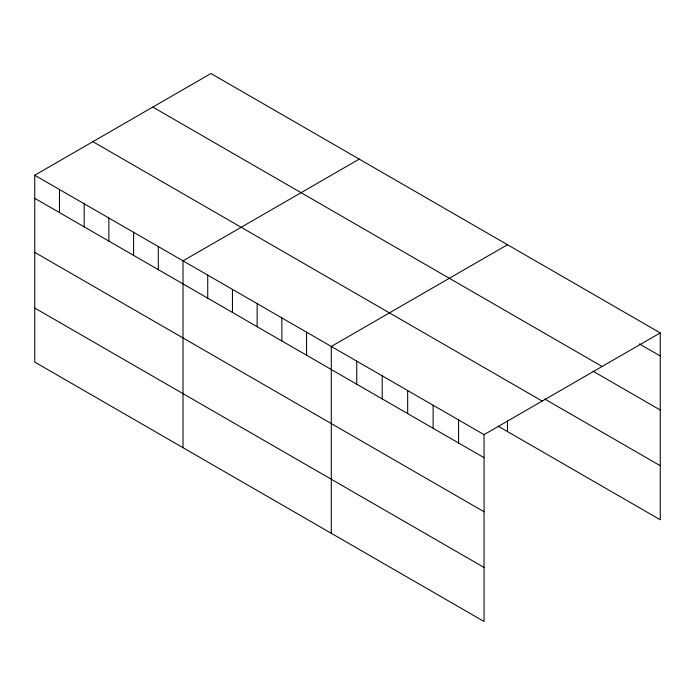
<?xml version="1.0" encoding="UTF-8"?>
<svg xmlns="http://www.w3.org/2000/svg" width="695" height="695" viewBox="0 0 695 695"><rect width="100%" height="100%" fill="white"/><g stroke="black" fill="none" stroke-linecap="round" stroke-linejoin="round"><path stroke-width="1.04" d="M34.75 175.244L484.05 434.644L484.05 621.486L34.75 362.086L34.75 175.244L210.95 73.514L660.25 332.914L660.25 519.756L498.341 426.278M359.219 159.12L183.02 260.851L183.02 447.684M507.489 244.718L331.289 346.449L331.289 533.291M484.05 434.644L660.25 332.914M639.339 343.903L660.25 355.97M152.804 107.082L602.105 366.482M592.965 371.173L660.25 410.024M544.767 399.034L660.25 465.711M92.895 141.676L542.196 401.076M34.75 198.31L484.05 457.701M34.75 252.355L484.05 511.755M34.75 308.041L484.05 567.441M507.489 420.753L507.489 431.56M458.587 419.945L458.587 443.002M433.124 405.246L433.124 428.302M407.67 390.547L407.67 413.603M382.207 375.847L382.207 398.904M356.743 361.148L356.743 384.205M306.573 332.184L306.573 355.241M281.866 317.91L281.866 340.976M257.15 303.645L257.15 326.711M232.443 289.381L232.443 312.437M207.727 275.116L207.727 298.172M158.304 246.577L158.304 269.643M133.596 232.312L133.596 255.378M108.88 218.048L108.88 241.104M84.173 203.783L84.173 226.839M59.457 189.509L59.457 212.574"/></g></svg>
